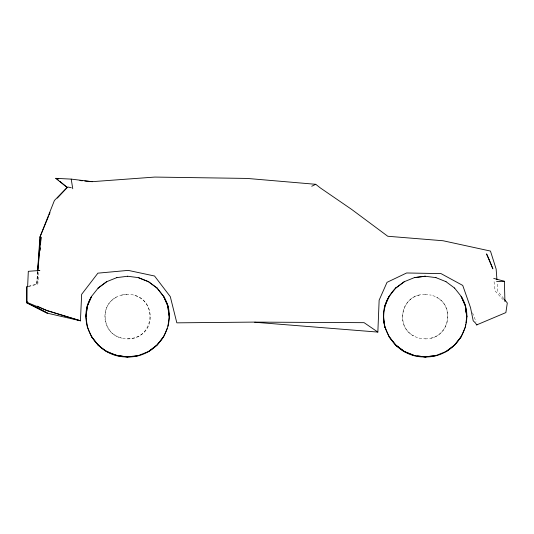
<?xml version="1.0" encoding="UTF-8"?>
<svg xmlns="http://www.w3.org/2000/svg" width="534" height="534" viewBox="0 0 534 534"><rect width="100%" height="100%" fill="white"/><g stroke="black" fill="none" stroke-linecap="round" stroke-linejoin="round"><path stroke-width="0.4" stroke-dasharray="2.67 2" d="M28.369 286.311L36.712 284.075L37.554 271.719M28.415 286.571L37.821 284.115L38.662 271.746M36.712 284.075L37.66 271.719M116.218 297.351C98.77 306.042 102.802 334.244 121.765 338.109M419.303 295.122C400.333 298.993 396.321 327.202 413.777 335.886M430.985 338.109C449.948 334.244 453.98 306.042 436.532 297.351M121.552 295.122C154.813 287.766 162.082 337.248 127.706 338.863C97.362 338.389 97.315 294.875 127.706 294.368M425.251 294.368C398.931 293.847 393.418 331.874 419.31 338.109M127.499 338.863C153.392 339.697 158.925 301.022 133.447 295.122M425.044 338.863C451.364 339.384 456.884 301.363 430.991 295.122M425.044 294.368L431.198 295.122M419.103 338.109L425.251 338.863M503.295 299.788L495.098 290.95L493.89 279.963M503.802 298.673L497.815 291.27L497.134 282.232M472.55 312.811L476.034 321.742M37.807 271.319L37.821 284.115"/><path stroke-width="0.8" d="M26.813 302.851L26.847 286.718L26.813 302.851L47.359 313.184L80.427 320.78L81.655 294.334L97.902 273.154L128.227 270.384L154.54 276.005L170.299 296.65L176.834 322.843L253.043 322.109L364.108 322.676L377.852 332.081L379.14 300.175L387.03 282.326L406.634 272.974L441.024 273.608L462.738 285.423L470.514 307.597L473.204 320.794L475.614 323.157L476.635 324.926L477.196 324.725M27.628 286.778L28.315 271.325L39.843 270.444L37.807 270.518L41.025 237.123L40.517 244.539M37.614 270.892L39.916 237.123L54.415 200.477L67.244 187.401L67.865 187.013L71.322 187.768M40.123 250.312L40.297 247.836M37.72 270.892L40.304 237.123M163.624 296.397C180.265 322.736 158.004 358.12 127.573 356.892L138.346 355.557C124.182 358.961 108.782 355.09 98.136 345.084M461.169 296.397C477.81 322.736 455.549 358.12 425.117 356.892L435.891 355.557L425.117 356.926M91.581 296.397C74.94 322.736 97.201 358.12 127.633 356.892L119.936 355.938M417.481 355.938L425.177 356.892C394.726 358.134 372.492 322.743 389.126 296.397M87.362 327.035L85.947 316.562L87.362 306.122L91.521 296.397M85.947 316.595L87.362 306.162M167.95 326.234L169.258 316.562L167.783 306.162L169.205 316.562M465.388 327.035L465.715 324.592M465.928 323.023L466.803 316.562L465.388 306.122L461.229 296.397M39.916 237.123L48.44 216.51M49.075 214.982L50.022 212.692M167.202 328.497L163.684 336.76L157.009 345.118L148.525 351.739M465.067 327.749L461.229 336.76L454.554 345.118L446.07 351.739M87.155 306.209L91.581 296.43M384.7 306.209L389.126 296.43M91.521 296.43L98.196 288.046M395.687 288.046C385.588 298.132 381.329 313.191 384.907 327.035M389.066 296.43L395.741 288.046M163.624 336.76L157.009 345.084L148.445 351.526L138.406 355.557M454.554 345.084L461.169 336.76M57.285 198.114L67.231 187.494L59.948 181.433M98.136 288.046L106.76 281.638L98.136 288.08M395.687 288.08L404.365 281.638M395.741 288.08L404.365 281.672L414.404 277.607M454.614 345.084L445.99 351.526L435.951 355.557M311.743 186.253L315.727 184.297L320.38 187.955L351.539 209.328L387.764 236.262L443.046 240.747L490.459 251.067L496.146 269.089L496.947 279.769M476.635 324.926L505.878 312.59L507.3 302.992L504.303 299.294M106.76 281.672L116.859 277.607M116.799 277.64L127.633 276.232M414.344 277.607L425.177 276.232L414.344 277.64M84.813 181.006L92.142 181.673L154.813 177.074L247.142 178.429L315.727 184.297M496.6 281.485L504.37 281.284L504.93 301.556M67.231 187.494L55.763 178.336L71.222 179.117L92.142 181.673M254.698 322.242L377.852 332.081M55.763 178.336L58.747 178.623M79.926 180.559L82.37 180.779M425.117 276.232L435.951 277.64M127.573 276.232L138.406 277.64M414.344 355.517L404.305 351.492L395.687 345.084L404.305 351.526L414.344 355.557L425.177 356.926M127.633 356.926L116.799 355.517L106.76 351.492M493.716 278.394L504.37 281.284M435.891 277.607L445.99 281.672M138.346 277.607L148.445 281.672M138.346 277.64L148.392 281.672M37.206 306.149L46.812 310.514L80.427 320.78L46.812 310.514L27.988 302.831L27.601 301.777M47.332 313.031L26.7 302.578L47.359 313.184M445.937 281.638L454.614 288.08M148.445 281.638L157.069 288.046L163.684 296.43M148.392 281.638L157.069 288.08M384.907 327.002L389.066 336.76L395.741 345.118L404.225 351.739M87.362 327.002L91.521 336.76L98.196 345.118L106.68 351.739M56.304 178.403L58.733 180.425M389.126 336.76L395.741 345.084M91.581 336.76L98.196 345.084M454.554 288.046L461.229 296.43M157.009 288.046L163.624 296.43L168.056 306.209M461.169 296.43L465.601 306.209M163.684 296.397L167.843 306.162M71.222 179.117L72.757 188.762M466.749 316.562L465.328 306.162L466.803 316.595M383.546 316.595L384.707 327.489M489.237 259.824L486.567 253.897L492.882 268.856L489.237 259.824"/></g></svg>
